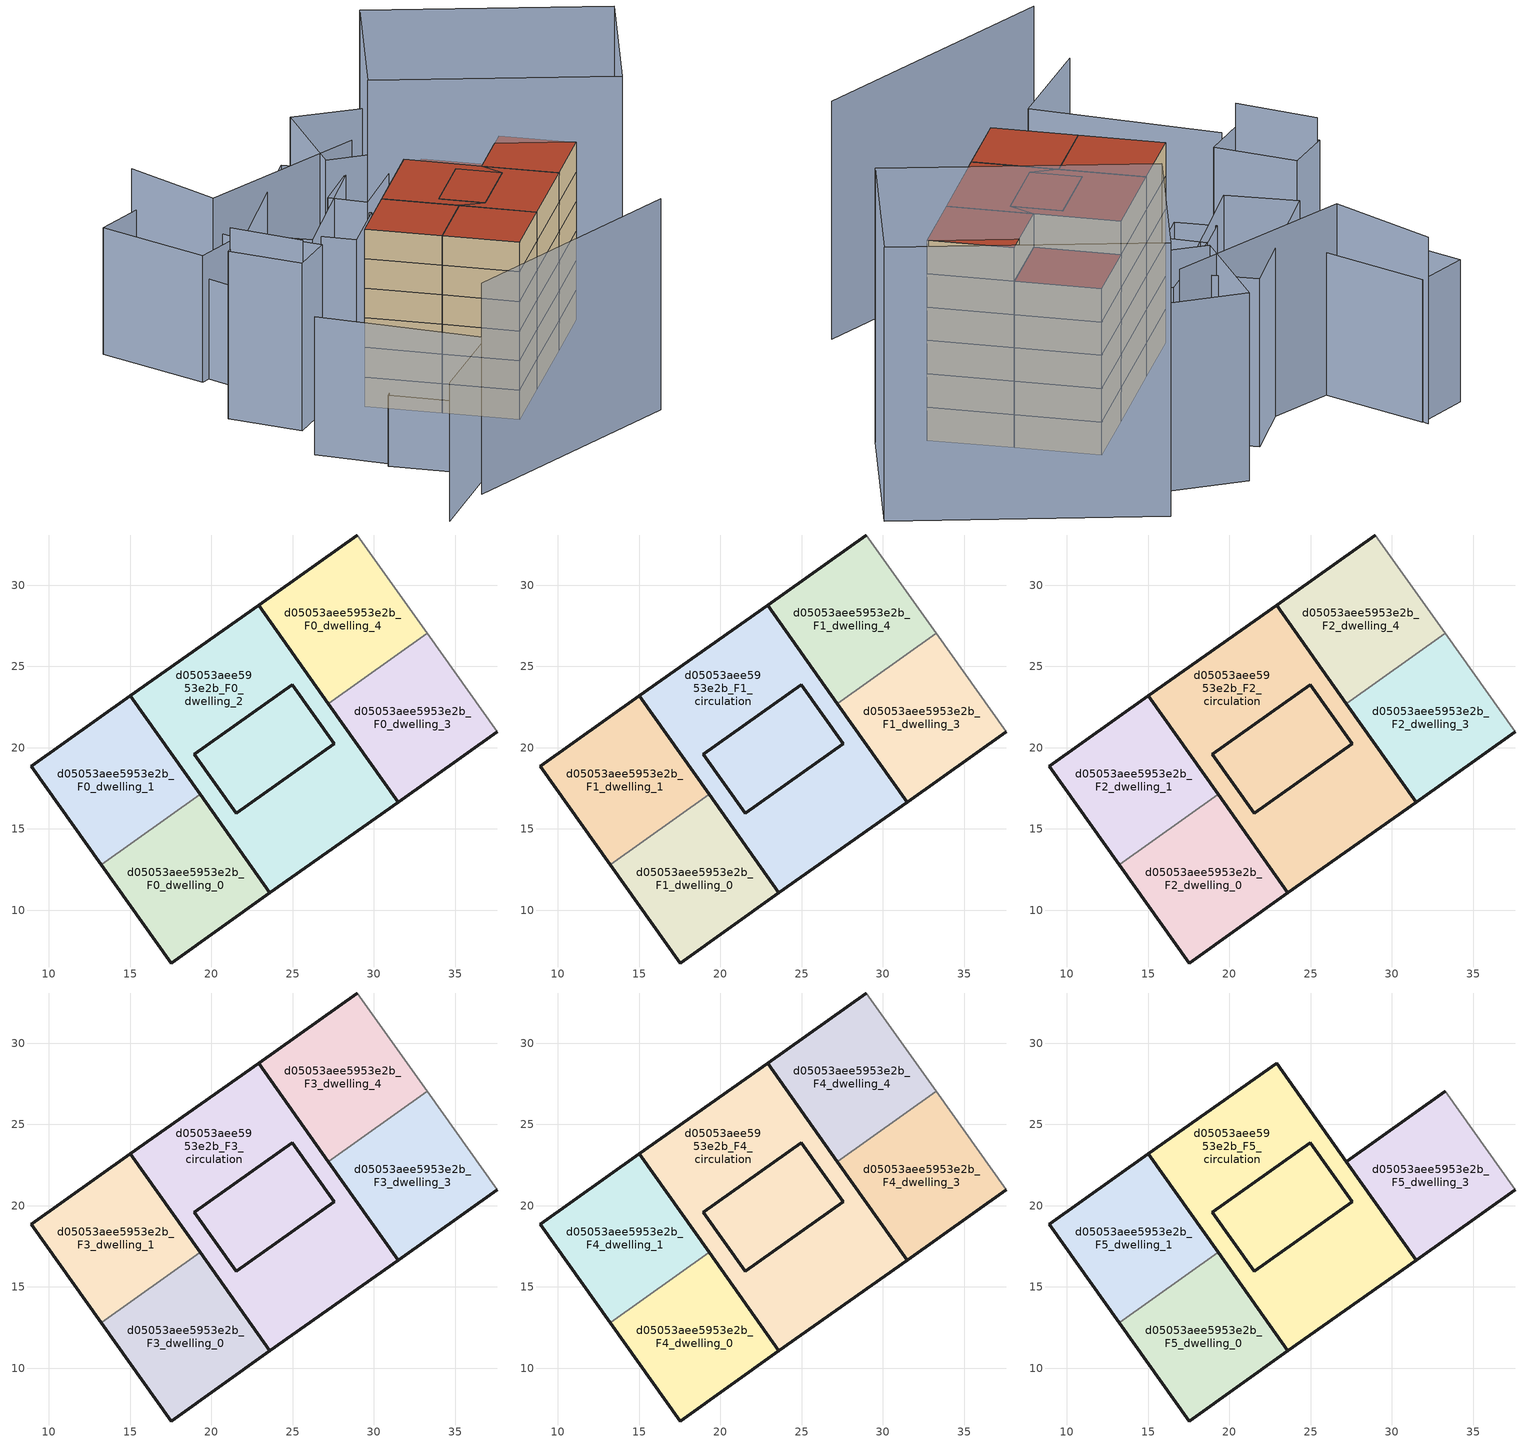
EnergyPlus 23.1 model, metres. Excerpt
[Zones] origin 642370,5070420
d05053aee5953e2b_F0_dwelling_0
 floor ground (EU_floor_Construction): 19.31,17.12 23.6,11.06 17.52,6.75 13.22,12.81 z0
 wall outside (EU_wall_Construction): 13.22,12.81 17.52,6.75 23.6,11.06 19.31,17.12 z0:3
 wall to d05053aee5953e2b_F0_dwelling_1 (EU_wall_Construction): 19.31,17.12 13.22,12.81 z0:3
d05053aee5953e2b_F0_dwelling_1
 floor ground (EU_floor_Construction): 15.01,23.19 19.31,17.12 13.22,12.81 8.93,18.87 z0
 wall outside (EU_wall_Construction): 19.31,17.12 15.01,23.19 8.93,18.87 13.22,12.81 z0:3
d05053aee5953e2b_F0_dwelling_2
 floor ground (EU_floor_Construction): 24.97,23.87 27.55,20.24 21.53,15.97 18.95,19.61 z0; 22.9,28.78 27.2,22.72 27.55,20.24 24.97,23.87 18.95,19.61 21.53,15.97 19.31,17.12 15.01,23.19 z0; 27.2,22.72 31.49,16.66 23.6,11.06 19.31,17.12 21.53,15.97 27.55,20.24 z0
 wall outside (EU_wall_Construction): 23.6,11.06 31.49,16.66 27.2,22.72 22.9,28.78 15.01,23.19 19.31,17.12 23.6,11.06 z0:3
d05053aee5953e2b_F0_dwelling_3
 floor ground (EU_floor_Construction): 33.28,27.03 37.58,20.97 31.49,16.66 27.2,22.72 z0
 wall outside (EU_wall_Construction): 27.2,22.72 31.49,16.66 37.58,20.97 z0:3
 wall adiabatic (EU_wall_Construction): 37.58,20.97 33.28,27.03 z0:3
 wall to d05053aee5953e2b_F0_dwelling_4 (EU_wall_Construction): 33.28,27.03 27.2,22.72 z0:3
d05053aee5953e2b_F0_dwelling_4
 floor ground (EU_floor_Construction): 28.98,33.09 33.28,27.03 27.2,22.72 22.9,28.78 z0
 wall outside (EU_wall_Construction): 28.98,33.09 22.9,28.78 27.2,22.72 z0:3
 wall adiabatic (EU_wall_Construction): 33.28,27.03 28.98,33.09 z0:3
d05053aee5953e2b_F0_circulation
 floor ground (EU_floor_Construction): 24.97,23.87 27.55,20.24 21.53,15.97 18.95,19.61 z0; 22.9,28.78 27.2,22.72 27.55,20.24 24.97,23.87 18.95,19.61 21.53,15.97 19.31,17.12 15.01,23.19 z0; 27.2,22.72 31.49,16.66 23.6,11.06 19.31,17.12 21.53,15.97 27.55,20.24 z0
 wall outside (EU_wall_Construction): 27.55,20.24 24.97,23.87 18.95,19.61 21.53,15.97 27.55,20.24 z0:3
d05053aee5953e2b_F1_dwelling_0
 floor to d05053aee5953e2b_F0_dwelling_0 (EU_floor_Construction): 19.31,17.12 23.6,11.06 17.52,6.75 13.22,12.81 z3
 wall outside (EU_wall_Construction): 13.22,12.81 17.52,6.75 23.6,11.06 19.31,17.12 z3:6
 wall to d05053aee5953e2b_F1_dwelling_1 (EU_wall_Construction): 19.31,17.12 13.22,12.81 z3:6
d05053aee5953e2b_F1_dwelling_1
 floor to d05053aee5953e2b_F0_dwelling_1 (EU_floor_Construction): 15.01,23.19 19.31,17.12 13.22,12.81 8.93,18.87 z3
 wall outside (EU_wall_Construction): 19.31,17.12 15.01,23.19 8.93,18.87 13.22,12.81 z3:6
d05053aee5953e2b_F1_dwelling_2
 floor outside (EU_floor_Construction): 27.2,22.72 31.49,16.66 23.6,11.06 19.31,17.12 21.53,15.97 27.55,20.24 z3; 22.9,28.78 27.2,22.72 27.55,20.24 24.97,23.87 18.95,19.61 21.53,15.97 19.31,17.12 15.01,23.19 z3; 24.97,23.87 27.55,20.24 21.53,15.97 18.95,19.61 z3
 wall outside (EU_wall_Construction): 23.6,11.06 31.49,16.66 27.2,22.72 22.9,28.78 15.01,23.19 19.31,17.12 23.6,11.06 z3:6
d05053aee5953e2b_F1_dwelling_3
 floor to d05053aee5953e2b_F0_dwelling_3 (EU_floor_Construction): 33.28,27.03 37.58,20.97 31.49,16.66 27.2,22.72 z3
 wall outside (EU_wall_Construction): 27.2,22.72 31.49,16.66 37.58,20.97 z3:6
 wall adiabatic (EU_wall_Construction): 37.58,20.97 33.28,27.03 z3:6
 wall to d05053aee5953e2b_F1_dwelling_4 (EU_wall_Construction): 33.28,27.03 27.2,22.72 z3:6
d05053aee5953e2b_F1_dwelling_4
 floor to d05053aee5953e2b_F0_dwelling_4 (EU_floor_Construction): 28.98,33.09 33.28,27.03 27.2,22.72 22.9,28.78 z3
 wall outside (EU_wall_Construction): 28.98,33.09 22.9,28.78 27.2,22.72 z3:6
 wall adiabatic (EU_wall_Construction): 33.28,27.03 28.98,33.09 z3:6
d05053aee5953e2b_F1_circulation
 floor to d05053aee5953e2b_F0_circulation (EU_floor_Construction): 24.97,23.87 27.55,20.24 21.53,15.97 18.95,19.61 z3; 22.9,28.78 27.2,22.72 27.55,20.24 24.97,23.87 18.95,19.61 21.53,15.97 19.31,17.12 15.01,23.19 z3; 27.2,22.72 31.49,16.66 23.6,11.06 19.31,17.12 21.53,15.97 27.55,20.24 z3
 wall outside (EU_wall_Construction): 27.55,20.24 24.97,23.87 18.95,19.61 21.53,15.97 27.55,20.24 z3:6
d05053aee5953e2b_F2_dwelling_0
 floor to d05053aee5953e2b_F1_dwelling_0 (EU_floor_Construction): 19.31,17.12 23.6,11.06 17.52,6.75 13.22,12.81 z6
 wall outside (EU_wall_Construction): 13.22,12.81 17.52,6.75 23.6,11.06 19.31,17.12 z6:9
 wall to d05053aee5953e2b_F2_dwelling_1 (EU_wall_Construction): 19.31,17.12 13.22,12.81 z6:9
d05053aee5953e2b_F2_dwelling_1
 floor to d05053aee5953e2b_F1_dwelling_1 (EU_floor_Construction): 15.01,23.19 19.31,17.12 13.22,12.81 8.93,18.87 z6
 wall outside (EU_wall_Construction): 19.31,17.12 15.01,23.19 8.93,18.87 13.22,12.81 z6:9
d05053aee5953e2b_F2_dwelling_2
 floor outside (EU_floor_Construction): 27.2,22.72 31.49,16.66 23.6,11.06 19.31,17.12 21.53,15.97 27.55,20.24 z6; 22.9,28.78 27.2,22.72 27.55,20.24 24.97,23.87 18.95,19.61 21.53,15.97 19.31,17.12 15.01,23.19 z6; 24.97,23.87 27.55,20.24 21.53,15.97 18.95,19.61 z6
 wall outside (EU_wall_Construction): 23.6,11.06 31.49,16.66 27.2,22.72 22.9,28.78 15.01,23.19 19.31,17.12 23.6,11.06 z6:9
d05053aee5953e2b_F2_dwelling_3
 floor to d05053aee5953e2b_F1_dwelling_3 (EU_floor_Construction): 33.28,27.03 37.58,20.97 31.49,16.66 27.2,22.72 z6
 wall outside (EU_wall_Construction): 27.2,22.72 31.49,16.66 37.58,20.97 z6:9
 wall adiabatic (EU_wall_Construction): 37.58,20.97 33.28,27.03 z6:9
 wall to d05053aee5953e2b_F2_dwelling_4 (EU_wall_Construction): 33.28,27.03 27.2,22.72 z6:9
d05053aee5953e2b_F2_dwelling_4
 floor to d05053aee5953e2b_F1_dwelling_4 (EU_floor_Construction): 28.98,33.09 33.28,27.03 27.2,22.72 22.9,28.78 z6
 wall outside (EU_wall_Construction): 28.98,33.09 22.9,28.78 27.2,22.72 z6:9
 wall adiabatic (EU_wall_Construction): 33.28,27.03 28.98,33.09 z6:9
d05053aee5953e2b_F2_circulation
 floor to d05053aee5953e2b_F1_circulation (EU_floor_Construction): 24.97,23.87 27.55,20.24 21.53,15.97 18.95,19.61 z6; 22.9,28.78 27.2,22.72 27.55,20.24 24.97,23.87 18.95,19.61 21.53,15.97 19.31,17.12 15.01,23.19 z6; 27.2,22.72 31.49,16.66 23.6,11.06 19.31,17.12 21.53,15.97 27.55,20.24 z6
 wall outside (EU_wall_Construction): 27.55,20.24 24.97,23.87 18.95,19.61 21.53,15.97 27.55,20.24 z6:9
d05053aee5953e2b_F3_dwelling_0
 floor to d05053aee5953e2b_F2_dwelling_0 (EU_floor_Construction): 19.31,17.12 23.6,11.06 17.52,6.75 13.22,12.81 z9
 wall outside (EU_wall_Construction): 13.22,12.81 17.52,6.75 23.6,11.06 19.31,17.12 z9:12
 wall to d05053aee5953e2b_F3_dwelling_1 (EU_wall_Construction): 19.31,17.12 13.22,12.81 z9:12
d05053aee5953e2b_F3_dwelling_1
 floor to d05053aee5953e2b_F2_dwelling_1 (EU_floor_Construction): 15.01,23.19 19.31,17.12 13.22,12.81 8.93,18.87 z9
 wall outside (EU_wall_Construction): 19.31,17.12 15.01,23.19 8.93,18.87 13.22,12.81 z9:12
d05053aee5953e2b_F3_dwelling_2
 floor outside (EU_floor_Construction): 27.2,22.72 31.49,16.66 23.6,11.06 19.31,17.12 21.53,15.97 27.55,20.24 z9; 22.9,28.78 27.2,22.72 27.55,20.24 24.97,23.87 18.95,19.61 21.53,15.97 19.31,17.12 15.01,23.19 z9; 24.97,23.87 27.55,20.24 21.53,15.97 18.95,19.61 z9
 wall outside (EU_wall_Construction): 23.6,11.06 31.49,16.66 27.2,22.72 22.9,28.78 15.01,23.19 19.31,17.12 23.6,11.06 z9:12
d05053aee5953e2b_F3_dwelling_3
 floor to d05053aee5953e2b_F2_dwelling_3 (EU_floor_Construction): 33.28,27.03 37.58,20.97 31.49,16.66 27.2,22.72 z9
 wall outside (EU_wall_Construction): 27.2,22.72 31.49,16.66 37.58,20.97 z9:12
 wall adiabatic (EU_wall_Construction): 37.58,20.97 33.28,27.03 z9:12
 wall to d05053aee5953e2b_F3_dwelling_4 (EU_wall_Construction): 33.28,27.03 27.2,22.72 z9:12
d05053aee5953e2b_F3_dwelling_4
 floor to d05053aee5953e2b_F2_dwelling_4 (EU_floor_Construction): 28.98,33.09 33.28,27.03 27.2,22.72 22.9,28.78 z9
 wall outside (EU_wall_Construction): 28.98,33.09 22.9,28.78 27.2,22.72 z9:12
 wall adiabatic (EU_wall_Construction): 33.28,27.03 28.98,33.09 z9:12
d05053aee5953e2b_F3_circulation
 floor to d05053aee5953e2b_F2_circulation (EU_floor_Construction): 24.97,23.87 27.55,20.24 21.53,15.97 18.95,19.61 z9; 22.9,28.78 27.2,22.72 27.55,20.24 24.97,23.87 18.95,19.61 21.53,15.97 19.31,17.12 15.01,23.19 z9; 27.2,22.72 31.49,16.66 23.6,11.06 19.31,17.12 21.53,15.97 27.55,20.24 z9
 wall outside (EU_wall_Construction): 27.55,20.24 24.97,23.87 18.95,19.61 21.53,15.97 27.55,20.24 z9:12
d05053aee5953e2b_F4_dwelling_0
 floor to d05053aee5953e2b_F3_dwelling_0 (EU_floor_Construction): 19.31,17.12 23.6,11.06 17.52,6.75 13.22,12.81 z12
 wall outside (EU_wall_Construction): 13.22,12.81 17.52,6.75 23.6,11.06 19.31,17.12 z12:15
 wall to d05053aee5953e2b_F4_dwelling_1 (EU_wall_Construction): 19.31,17.12 13.22,12.81 z12:15
d05053aee5953e2b_F4_dwelling_1
 floor to d05053aee5953e2b_F3_dwelling_1 (EU_floor_Construction): 15.01,23.19 19.31,17.12 13.22,12.81 8.93,18.87 z12
 wall outside (EU_wall_Construction): 19.31,17.12 15.01,23.19 8.93,18.87 13.22,12.81 z12:15
d05053aee5953e2b_F4_dwelling_2
 floor outside (EU_floor_Construction): 27.2,22.72 31.49,16.66 23.6,11.06 19.31,17.12 21.53,15.97 27.55,20.24 z12; 22.9,28.78 27.2,22.72 27.55,20.24 24.97,23.87 18.95,19.61 21.53,15.97 19.31,17.12 15.01,23.19 z12; 24.97,23.87 27.55,20.24 21.53,15.97 18.95,19.61 z12
 wall outside (EU_wall_Construction): 23.6,11.06 31.49,16.66 27.2,22.72 22.9,28.78 15.01,23.19 19.31,17.12 23.6,11.06 z12:15
d05053aee5953e2b_F4_dwelling_3
 floor to d05053aee5953e2b_F3_dwelling_3 (EU_floor_Construction): 33.28,27.03 37.58,20.97 31.49,16.66 27.2,22.72 z12
 wall outside (EU_wall_Construction): 27.2,22.72 31.49,16.66 37.58,20.97 z12:15
 wall adiabatic (EU_wall_Construction): 37.58,20.97 33.28,27.03 z12:15
 wall to d05053aee5953e2b_F4_dwelling_4 (EU_wall_Construction): 33.28,27.03 27.2,22.72 z12:15
d05053aee5953e2b_F4_dwelling_4
 floor to d05053aee5953e2b_F3_dwelling_4 (EU_floor_Construction): 28.98,33.09 33.28,27.03 27.2,22.72 22.9,28.78 z12
 wall outside (EU_wall_Construction): 28.98,33.09 22.9,28.78 27.2,22.72 z12:15
 wall adiabatic (EU_wall_Construction): 33.28,27.03 28.98,33.09 z12:15
 roof outside (EU_roof_Construction): 33.28,27.03 28.98,33.09 22.9,28.78 27.2,22.72 z15
d05053aee5953e2b_F4_circulation
 floor to d05053aee5953e2b_F3_circulation (EU_floor_Construction): 24.97,23.87 27.55,20.24 21.53,15.97 18.95,19.61 z12; 22.9,28.78 27.2,22.72 27.55,20.24 24.97,23.87 18.95,19.61 21.53,15.97 19.31,17.12 15.01,23.19 z12; 27.2,22.72 31.49,16.66 23.6,11.06 19.31,17.12 21.53,15.97 27.55,20.24 z12
 wall outside (EU_wall_Construction): 27.55,20.24 24.97,23.87 18.95,19.61 21.53,15.97 27.55,20.24 z12:15
d05053aee5953e2b_F5_dwelling_0
 floor to d05053aee5953e2b_F4_dwelling_0 (EU_floor_Construction): 19.31,17.12 23.6,11.06 17.52,6.75 13.22,12.81 z15
 wall outside (EU_wall_Construction): 13.22,12.81 17.52,6.75 23.6,11.06 19.31,17.12 z15:18
 wall to d05053aee5953e2b_F5_dwelling_1 (EU_wall_Construction): 19.31,17.12 13.22,12.81 z15:18
 roof outside (EU_roof_Construction): 23.6,11.06 19.31,17.12 13.22,12.81 17.52,6.75 z18
d05053aee5953e2b_F5_dwelling_1
 floor to d05053aee5953e2b_F4_dwelling_1 (EU_floor_Construction): 15.01,23.19 19.31,17.12 13.22,12.81 8.93,18.87 z15
 wall outside (EU_wall_Construction): 19.31,17.12 15.01,23.19 8.93,18.87 13.22,12.81 z15:18
 roof outside (EU_roof_Construction): 19.31,17.12 15.01,23.19 8.93,18.87 13.22,12.81 z18
d05053aee5953e2b_F5_dwelling_2
 floor outside (EU_floor_Construction): 27.2,22.72 31.49,16.66 23.6,11.06 19.31,17.12 21.53,15.97 27.55,20.24 z15; 22.9,28.78 27.2,22.72 27.55,20.24 24.97,23.87 18.95,19.61 21.53,15.97 19.31,17.12 15.01,23.19 z15; 24.97,23.87 27.55,20.24 21.53,15.97 18.95,19.61 z15
 wall outside (EU_wall_Construction): 23.6,11.06 31.49,16.66 27.2,22.72 22.9,28.78 15.01,23.19 19.31,17.12 23.6,11.06 z15:18
 roof outside (EU_roof_Construction): 27.55,20.24 27.2,22.72 22.9,28.78 15.01,23.19 19.31,17.12 21.53,15.97 18.95,19.61 24.97,23.87 z18; 27.55,20.24 24.97,23.87 18.95,19.61 21.53,15.97 z18; 31.49,16.66 27.2,22.72 27.55,20.24 21.53,15.97 19.31,17.12 23.6,11.06 z18
d05053aee5953e2b_F5_dwelling_3
 floor to d05053aee5953e2b_F4_dwelling_3 (EU_floor_Construction): 33.28,27.03 37.58,20.97 31.49,16.66 27.2,22.72 z15
 wall outside (EU_wall_Construction): 33.28,27.03 27.2,22.72 31.49,16.66 37.58,20.97 z15:18
 wall adiabatic (EU_wall_Construction): 37.58,20.97 33.28,27.03 z15:18
 roof outside (EU_roof_Construction): 37.58,20.97 33.28,27.03 27.2,22.72 31.49,16.66 z18
d05053aee5953e2b_F5_circulation
 floor to d05053aee5953e2b_F4_circulation (EU_floor_Construction): 24.97,23.87 27.55,20.24 21.53,15.97 18.95,19.61 z15; 22.9,28.78 27.2,22.72 27.55,20.24 24.97,23.87 18.95,19.61 21.53,15.97 19.31,17.12 15.01,23.19 z15; 27.2,22.72 31.49,16.66 23.6,11.06 19.31,17.12 21.53,15.97 27.55,20.24 z15
 wall outside (EU_wall_Construction): 27.55,20.24 24.97,23.87 18.95,19.61 21.53,15.97 27.55,20.24 z15:18
 roof outside (EU_roof_Construction): 27.55,20.24 27.2,22.72 22.9,28.78 15.01,23.19 19.31,17.12 21.53,15.97 18.95,19.61 24.97,23.87 z18; 27.55,20.24 24.97,23.87 18.95,19.61 21.53,15.97 z18; 31.49,16.66 27.2,22.72 27.55,20.24 21.53,15.97 19.31,17.12 23.6,11.06 z18
shading: 2.86,-4.08 28.9,-0.29 z0:21.4; -2.32,13.43 6.14,-1.12 / 6.14,-1.12 -3.67,-6.83 z0:14; 10.09,13.2 15.67,5.24 / 15.67,5.24 6.51,-1.18 / 6.51,-1.18 0.93,6.78 / 0.93,6.78 10.09,13.2 z0:7.2; -2.04,25.48 0.93,18.68 z0:19.2; 1.89,27.31 5.04,20.49 / 5.04,20.49 0.69,18.48 / 0.69,18.48 -2.46,25.3 / -2.46,25.3 1.89,27.31 z0:17; 18.55,28.49 13.25,24.69 / 13.25,24.69 11.13,27.65 / 11.13,27.65 16.43,31.45 / 16.43,31.45 18.55,28.49 z0:13.9; 21.87,35.37 8.24,25.29 / 8.24,25.29 4.44,30.44 / 4.44,30.44 18.06,40.52 / 18.06,40.52 21.87,35.37 / 26.65,33.82 18.11,28.55 / 18.11,28.55 16.08,31.84 / 16.08,31.84 24.62,37.11 / 24.62,37.11 26.65,33.82 z0:15.1; 40.96,18.33 22.67,33.52 / 22.67,33.52 33.44,46.48 / 33.44,46.48 51.73,31.29 / 51.73,31.29 40.96,18.33 z0:24.6; 6.55,34.8 7.65,28.7 / 7.65,28.7 3.66,27.98 / 3.66,27.98 2.56,34.08 / 2.56,34.08 6.55,34.8 z0:10.1; -0.66,44.61 4.55,45.71 / 4.55,45.71 6.92,34.5 / 6.92,34.5 1.71,33.4 / 1.71,33.4 -0.66,44.61 z0:12.8; 30.67,42.1 26.23,32.32 / 26.23,32.32 19.15,35.53 / 19.15,35.53 23.58,45.31 / 23.58,45.31 30.67,42.1 z0:16.9; 24.31,37.55 5.32,35.95 / 5.32,35.95 4.45,46.31 z0:16.8
[Building]
EU S2 Campaign: North Axis=0; Terrain=City; Solar Distribution=FullExterior
[Site:Location]
Lyon-Bron: Latitude=45.75; Longitude=5; Time Zone=1; Elevation=198
[SizingPeriod:WeatherFileDays]
AnnualSizingPeriod: Begin Month=1; Begin Day of Month=1; End Month=12; End Day of Month=31; Day of Week for Start Day=Monday; Use Weather File Daylight Saving Period=No; Use Weather File Rain and Snow Indicators=No
[MATERIAL]
EU_InternalMass_Material: Roughness=MediumRough; Thickness=0.1; Conductivity=1; Density=1800; Specific Heat=900; Thermal Absorptance=0.9; Solar Absorptance=0.7; Visible Absorptance=0.7
[MATERIAL:NOMASS] Roughness=MediumRough; Thermal Absorptance=0.9; Solar Absorptance=0.7; Visible Absorptance=0.7
Name | Thermal Resistance
EU_wall_NoMass | 0.776494
EU_roof_NoMass | 0.486893
EU_floor_NoMass | 0.421597
[CONSTRUCTION]
EU_wall_Construction: EU_wall_NoMass
EU_roof_Construction: EU_roof_NoMass
EU_floor_Construction: EU_floor_NoMass
EU_InternalMass_Construction: EU_InternalMass_Material
[ZONE] Type=1; Multiplier=1; Ceiling Height=autocalculate; Floor Area=autocalculate; Part of Total Floor Area=Yes
Name | Volume
d05053aee5953e2b_F0_dwelling_0; d05053aee5953e2b_F1_dwelling_0; d05053aee5953e2b_F2_dwelling_0; d05053aee5953e2b_F3_dwelling_0; d05053aee5953e2b_F4_dwelling_0; d05053aee5953e2b_F5_dwelling_0; d05053aee5953e2b_F0_dwelling_1; d05053aee5953e2b_F1_dwelling_1; d05053aee5953e2b_F2_dwelling_1; d05053aee5953e2b_F3_dwelling_1; d05053aee5953e2b_F4_dwelling_1; d05053aee5953e2b_F5_dwelling_1; d05053aee5953e2b_F0_dwelling_3; d05053aee5953e2b_F1_dwelling_3; d05053aee5953e2b_F2_dwelling_3; d05053aee5953e2b_F3_dwelling_3; d05053aee5953e2b_F4_dwelling_3; d05053aee5953e2b_F5_dwelling_3; d05053aee5953e2b_F0_dwelling_4; d05053aee5953e2b_F1_dwelling_4; d05053aee5953e2b_F2_dwelling_4; d05053aee5953e2b_F3_dwelling_4; d05053aee5953e2b_F4_dwelling_4 | 166.241
d05053aee5953e2b_F0_dwelling_2; d05053aee5953e2b_F1_dwelling_2; d05053aee5953e2b_F2_dwelling_2; d05053aee5953e2b_F3_dwelling_2; d05053aee5953e2b_F4_dwelling_2; d05053aee5953e2b_F5_dwelling_2; d05053aee5953e2b_F0_circulation; d05053aee5953e2b_F1_circulation; d05053aee5953e2b_F2_circulation; d05053aee5953e2b_F3_circulation; d05053aee5953e2b_F4_circulation; d05053aee5953e2b_F5_circulation | 431.13
[INTERNALMASS] Construction=EU_InternalMass_Construction
Name | Zone or ZoneList | Surface Area
d05053aee5953e2b_F0_dwelling_0_EU_InternalMass | d05053aee5953e2b_F0_dwelling_0 | 55.4137
d05053aee5953e2b_F0_dwelling_1_EU_InternalMass | d05053aee5953e2b_F0_dwelling_1 | 55.4137
d05053aee5953e2b_F0_dwelling_2_EU_InternalMass | d05053aee5953e2b_F0_dwelling_2 | 110.827
d05053aee5953e2b_F0_dwelling_3_EU_InternalMass | d05053aee5953e2b_F0_dwelling_3 | 55.4137
d05053aee5953e2b_F0_dwelling_4_EU_InternalMass | d05053aee5953e2b_F0_dwelling_4 | 55.4137
d05053aee5953e2b_F1_dwelling_0_EU_InternalMass | d05053aee5953e2b_F1_dwelling_0 | 55.4137
d05053aee5953e2b_F1_dwelling_1_EU_InternalMass | d05053aee5953e2b_F1_dwelling_1 | 55.4137
d05053aee5953e2b_F1_dwelling_2_EU_InternalMass | d05053aee5953e2b_F1_dwelling_2 | 110.827
d05053aee5953e2b_F1_dwelling_3_EU_InternalMass | d05053aee5953e2b_F1_dwelling_3 | 55.4137
d05053aee5953e2b_F1_dwelling_4_EU_InternalMass | d05053aee5953e2b_F1_dwelling_4 | 55.4137
d05053aee5953e2b_F2_dwelling_0_EU_InternalMass | d05053aee5953e2b_F2_dwelling_0 | 55.4137
d05053aee5953e2b_F2_dwelling_1_EU_InternalMass | d05053aee5953e2b_F2_dwelling_1 | 55.4137
d05053aee5953e2b_F2_dwelling_2_EU_InternalMass | d05053aee5953e2b_F2_dwelling_2 | 110.827
d05053aee5953e2b_F2_dwelling_3_EU_InternalMass | d05053aee5953e2b_F2_dwelling_3 | 55.4137
d05053aee5953e2b_F2_dwelling_4_EU_InternalMass | d05053aee5953e2b_F2_dwelling_4 | 55.4137
d05053aee5953e2b_F3_dwelling_0_EU_InternalMass | d05053aee5953e2b_F3_dwelling_0 | 55.4137
d05053aee5953e2b_F3_dwelling_1_EU_InternalMass | d05053aee5953e2b_F3_dwelling_1 | 55.4137
d05053aee5953e2b_F3_dwelling_2_EU_InternalMass | d05053aee5953e2b_F3_dwelling_2 | 110.827
d05053aee5953e2b_F3_dwelling_3_EU_InternalMass | d05053aee5953e2b_F3_dwelling_3 | 55.4137
d05053aee5953e2b_F3_dwelling_4_EU_InternalMass | d05053aee5953e2b_F3_dwelling_4 | 55.4137
d05053aee5953e2b_F4_dwelling_0_EU_InternalMass | d05053aee5953e2b_F4_dwelling_0 | 55.4137
d05053aee5953e2b_F4_dwelling_1_EU_InternalMass | d05053aee5953e2b_F4_dwelling_1 | 55.4137
d05053aee5953e2b_F4_dwelling_2_EU_InternalMass | d05053aee5953e2b_F4_dwelling_2 | 110.827
d05053aee5953e2b_F4_dwelling_3_EU_InternalMass | d05053aee5953e2b_F4_dwelling_3 | 55.4137
d05053aee5953e2b_F4_dwelling_4_EU_InternalMass | d05053aee5953e2b_F4_dwelling_4 | 55.4137
d05053aee5953e2b_F5_dwelling_0_EU_InternalMass | d05053aee5953e2b_F5_dwelling_0 | 83.1206
d05053aee5953e2b_F5_dwelling_1_EU_InternalMass | d05053aee5953e2b_F5_dwelling_1 | 83.1206
d05053aee5953e2b_F5_dwelling_2_EU_InternalMass | d05053aee5953e2b_F5_dwelling_2 | 83.1206
d05053aee5953e2b_F5_dwelling_3_EU_InternalMass | d05053aee5953e2b_F5_dwelling_3 | 83.1206
[OTHEREQUIPMENT] Fuel Type=Electricity; Design Level Calculation Method=Watts/Area; Power per Zone Floor Area=1; Fraction Latent=0; Fraction Radiant=0; Fraction Lost=0; Carbon Dioxide Generation Rate=0; EndUse Subcategory=EU_Step8_InternalGains
Name | Zone or ZoneList or Space or SpaceList | Schedule
EU_Step8_InternalGain_d05053aee5953e2b_F0_dwelling_0_f000 | d05053aee5953e2b_F0_dwelling_0 | EU_Step8_GainSchedule_d05053aee5953e2b_F0_dwelling_0_f000
EU_Step8_InternalGain_d05053aee5953e2b_F0_dwelling_1_f000 | d05053aee5953e2b_F0_dwelling_1 | EU_Step8_GainSchedule_d05053aee5953e2b_F0_dwelling_1_f000
EU_Step8_InternalGain_d05053aee5953e2b_F0_dwelling_2_f000 | d05053aee5953e2b_F0_dwelling_2 | EU_Step8_GainSchedule_d05053aee5953e2b_F0_dwelling_2_f000
EU_Step8_InternalGain_d05053aee5953e2b_F0_dwelling_3_f000 | d05053aee5953e2b_F0_dwelling_3 | EU_Step8_GainSchedule_d05053aee5953e2b_F0_dwelling_3_f000
EU_Step8_InternalGain_d05053aee5953e2b_F0_dwelling_4_f000 | d05053aee5953e2b_F0_dwelling_4 | EU_Step8_GainSchedule_d05053aee5953e2b_F0_dwelling_4_f000
EU_Step8_InternalGain_d05053aee5953e2b_F1_dwelling_0_f000 | d05053aee5953e2b_F1_dwelling_0 | EU_Step8_GainSchedule_d05053aee5953e2b_F1_dwelling_0_f000
EU_Step8_InternalGain_d05053aee5953e2b_F1_dwelling_1_f000 | d05053aee5953e2b_F1_dwelling_1 | EU_Step8_GainSchedule_d05053aee5953e2b_F1_dwelling_1_f000
EU_Step8_InternalGain_d05053aee5953e2b_F1_dwelling_2_f000 | d05053aee5953e2b_F1_dwelling_2 | EU_Step8_GainSchedule_d05053aee5953e2b_F1_dwelling_2_f000
EU_Step8_InternalGain_d05053aee5953e2b_F1_dwelling_3_f000 | d05053aee5953e2b_F1_dwelling_3 | EU_Step8_GainSchedule_d05053aee5953e2b_F1_dwelling_3_f000
EU_Step8_InternalGain_d05053aee5953e2b_F1_dwelling_4_f000 | d05053aee5953e2b_F1_dwelling_4 | EU_Step8_GainSchedule_d05053aee5953e2b_F1_dwelling_4_f000
EU_Step8_InternalGain_d05053aee5953e2b_F2_dwelling_0_f000 | d05053aee5953e2b_F2_dwelling_0 | EU_Step8_GainSchedule_d05053aee5953e2b_F2_dwelling_0_f000
EU_Step8_InternalGain_d05053aee5953e2b_F2_dwelling_1_f000 | d05053aee5953e2b_F2_dwelling_1 | EU_Step8_GainSchedule_d05053aee5953e2b_F2_dwelling_1_f000
EU_Step8_InternalGain_d05053aee5953e2b_F2_dwelling_2_f000 | d05053aee5953e2b_F2_dwelling_2 | EU_Step8_GainSchedule_d05053aee5953e2b_F2_dwelling_2_f000
EU_Step8_InternalGain_d05053aee5953e2b_F2_dwelling_3_f000 | d05053aee5953e2b_F2_dwelling_3 | EU_Step8_GainSchedule_d05053aee5953e2b_F2_dwelling_3_f000
EU_Step8_InternalGain_d05053aee5953e2b_F2_dwelling_4_f000 | d05053aee5953e2b_F2_dwelling_4 | EU_Step8_GainSchedule_d05053aee5953e2b_F2_dwelling_4_f000
EU_Step8_InternalGain_d05053aee5953e2b_F3_dwelling_0_f000 | d05053aee5953e2b_F3_dwelling_0 | EU_Step8_GainSchedule_d05053aee5953e2b_F3_dwelling_0_f000
EU_Step8_InternalGain_d05053aee5953e2b_F3_dwelling_1_f000 | d05053aee5953e2b_F3_dwelling_1 | EU_Step8_GainSchedule_d05053aee5953e2b_F3_dwelling_1_f000
EU_Step8_InternalGain_d05053aee5953e2b_F3_dwelling_2_f000 | d05053aee5953e2b_F3_dwelling_2 | EU_Step8_GainSchedule_d05053aee5953e2b_F3_dwelling_2_f000
EU_Step8_InternalGain_d05053aee5953e2b_F3_dwelling_3_f000 | d05053aee5953e2b_F3_dwelling_3 | EU_Step8_GainSchedule_d05053aee5953e2b_F3_dwelling_3_f000
EU_Step8_InternalGain_d05053aee5953e2b_F3_dwelling_4_f000 | d05053aee5953e2b_F3_dwelling_4 | EU_Step8_GainSchedule_d05053aee5953e2b_F3_dwelling_4_f000
EU_Step8_InternalGain_d05053aee5953e2b_F4_dwelling_0_f000 | d05053aee5953e2b_F4_dwelling_0 | EU_Step8_GainSchedule_d05053aee5953e2b_F4_dwelling_0_f000
EU_Step8_InternalGain_d05053aee5953e2b_F4_dwelling_1_f000 | d05053aee5953e2b_F4_dwelling_1 | EU_Step8_GainSchedule_d05053aee5953e2b_F4_dwelling_1_f000
EU_Step8_InternalGain_d05053aee5953e2b_F4_dwelling_2_f000 | d05053aee5953e2b_F4_dwelling_2 | EU_Step8_GainSchedule_d05053aee5953e2b_F4_dwelling_2_f000
EU_Step8_InternalGain_d05053aee5953e2b_F4_dwelling_3_f000 | d05053aee5953e2b_F4_dwelling_3 | EU_Step8_GainSchedule_d05053aee5953e2b_F4_dwelling_3_f000
EU_Step8_InternalGain_d05053aee5953e2b_F4_dwelling_4_f000 | d05053aee5953e2b_F4_dwelling_4 | EU_Step8_GainSchedule_d05053aee5953e2b_F4_dwelling_4_f000
EU_Step8_InternalGain_d05053aee5953e2b_F5_dwelling_0_f000 | d05053aee5953e2b_F5_dwelling_0 | EU_Step8_GainSchedule_d05053aee5953e2b_F5_dwelling_0_f000
EU_Step8_InternalGain_d05053aee5953e2b_F5_dwelling_1_f000 | d05053aee5953e2b_F5_dwelling_1 | EU_Step8_GainSchedule_d05053aee5953e2b_F5_dwelling_1_f000
EU_Step8_InternalGain_d05053aee5953e2b_F5_dwelling_2_f000 | d05053aee5953e2b_F5_dwelling_2 | EU_Step8_GainSchedule_d05053aee5953e2b_F5_dwelling_2_f000
EU_Step8_InternalGain_d05053aee5953e2b_F5_dwelling_3_f000 | d05053aee5953e2b_F5_dwelling_3 | EU_Step8_GainSchedule_d05053aee5953e2b_F5_dwelling_3_f000
[ZONEINFILTRATION:DESIGNFLOWRATE] Schedule=EU_AlwaysOn; Design Flow Rate Calculation Method=Flow/Area; Flow Rate per Floor Area=0.0005; Constant Term Coefficient=1; Temperature Term Coefficient=0; Velocity Term Coefficient=0; Velocity Squared Term Coefficient=0
Name | Zone or ZoneList or Space or SpaceList
EU_Circulation_Infiltration_d05053aee5953e2b_F0_circulation | d05053aee5953e2b_F0_circulation
EU_Circulation_Infiltration_d05053aee5953e2b_F1_circulation | d05053aee5953e2b_F1_circulation
EU_Circulation_Infiltration_d05053aee5953e2b_F2_circulation | d05053aee5953e2b_F2_circulation
EU_Circulation_Infiltration_d05053aee5953e2b_F3_circulation | d05053aee5953e2b_F3_circulation
EU_Circulation_Infiltration_d05053aee5953e2b_F4_circulation | d05053aee5953e2b_F4_circulation
EU_Circulation_Infiltration_d05053aee5953e2b_F5_circulation | d05053aee5953e2b_F5_circulation
[ZONEVENTILATION:DESIGNFLOWRATE] Schedule=EU_AlwaysOn; Design Flow Rate Calculation Method=AirChanges/Hour; Air Changes per Hour=0.693814; Ventilation Type=Natural; Fan Pressure Rise=0; Fan Total Efficiency=1; Constant Term Coefficient=1; Temperature Term Coefficient=0; Velocity Term Coefficient=0; Velocity Squared Term Coefficient=0; Minimum Indoor Temperature=-100; Maximum Indoor Temperature=100; Delta Temperature=-100; Minimum Outdoor Temperature=-100; Maximum Outdoor Temperature=100; Maximum Wind Speed=40
Name | Zone or ZoneList or Space or SpaceList
EU_ConstantAir_d05053aee5953e2b_F0_dwelling_0 | d05053aee5953e2b_F0_dwelling_0
EU_ConstantAir_d05053aee5953e2b_F0_dwelling_1 | d05053aee5953e2b_F0_dwelling_1
EU_ConstantAir_d05053aee5953e2b_F0_dwelling_2 | d05053aee5953e2b_F0_dwelling_2
EU_ConstantAir_d05053aee5953e2b_F0_dwelling_3 | d05053aee5953e2b_F0_dwelling_3
EU_ConstantAir_d05053aee5953e2b_F0_dwelling_4 | d05053aee5953e2b_F0_dwelling_4
EU_ConstantAir_d05053aee5953e2b_F1_dwelling_0 | d05053aee5953e2b_F1_dwelling_0
EU_ConstantAir_d05053aee5953e2b_F1_dwelling_1 | d05053aee5953e2b_F1_dwelling_1
EU_ConstantAir_d05053aee5953e2b_F1_dwelling_2 | d05053aee5953e2b_F1_dwelling_2
EU_ConstantAir_d05053aee5953e2b_F1_dwelling_3 | d05053aee5953e2b_F1_dwelling_3
EU_ConstantAir_d05053aee5953e2b_F1_dwelling_4 | d05053aee5953e2b_F1_dwelling_4
EU_ConstantAir_d05053aee5953e2b_F2_dwelling_0 | d05053aee5953e2b_F2_dwelling_0
EU_ConstantAir_d05053aee5953e2b_F2_dwelling_1 | d05053aee5953e2b_F2_dwelling_1
EU_ConstantAir_d05053aee5953e2b_F2_dwelling_2 | d05053aee5953e2b_F2_dwelling_2
EU_ConstantAir_d05053aee5953e2b_F2_dwelling_3 | d05053aee5953e2b_F2_dwelling_3
EU_ConstantAir_d05053aee5953e2b_F2_dwelling_4 | d05053aee5953e2b_F2_dwelling_4
EU_ConstantAir_d05053aee5953e2b_F3_dwelling_0 | d05053aee5953e2b_F3_dwelling_0
EU_ConstantAir_d05053aee5953e2b_F3_dwelling_1 | d05053aee5953e2b_F3_dwelling_1
EU_ConstantAir_d05053aee5953e2b_F3_dwelling_2 | d05053aee5953e2b_F3_dwelling_2
EU_ConstantAir_d05053aee5953e2b_F3_dwelling_3 | d05053aee5953e2b_F3_dwelling_3
EU_ConstantAir_d05053aee5953e2b_F3_dwelling_4 | d05053aee5953e2b_F3_dwelling_4
EU_ConstantAir_d05053aee5953e2b_F4_dwelling_0 | d05053aee5953e2b_F4_dwelling_0
EU_ConstantAir_d05053aee5953e2b_F4_dwelling_1 | d05053aee5953e2b_F4_dwelling_1
EU_ConstantAir_d05053aee5953e2b_F4_dwelling_2 | d05053aee5953e2b_F4_dwelling_2
EU_ConstantAir_d05053aee5953e2b_F4_dwelling_3 | d05053aee5953e2b_F4_dwelling_3
EU_ConstantAir_d05053aee5953e2b_F4_dwelling_4 | d05053aee5953e2b_F4_dwelling_4
EU_ConstantAir_d05053aee5953e2b_F5_dwelling_0 | d05053aee5953e2b_F5_dwelling_0
EU_ConstantAir_d05053aee5953e2b_F5_dwelling_1 | d05053aee5953e2b_F5_dwelling_1
EU_ConstantAir_d05053aee5953e2b_F5_dwelling_2 | d05053aee5953e2b_F5_dwelling_2
EU_ConstantAir_d05053aee5953e2b_F5_dwelling_3 | d05053aee5953e2b_F5_dwelling_3
[HVACTEMPLATE:THERMOSTAT] Constant Heating Setpoint=20; Constant Cooling Setpoint=50
EU_HeatOnly_d05053aee5953e2b_F0_dwelling_0; EU_HeatOnly_d05053aee5953e2b_F0_dwelling_1; EU_HeatOnly_d05053aee5953e2b_F0_dwelling_2; EU_HeatOnly_d05053aee5953e2b_F0_dwelling_3; EU_HeatOnly_d05053aee5953e2b_F0_dwelling_4; EU_HeatOnly_d05053aee5953e2b_F1_dwelling_0; EU_HeatOnly_d05053aee5953e2b_F1_dwelling_1; EU_HeatOnly_d05053aee5953e2b_F1_dwelling_2; EU_HeatOnly_d05053aee5953e2b_F1_dwelling_3; EU_HeatOnly_d05053aee5953e2b_F1_dwelling_4; EU_HeatOnly_d05053aee5953e2b_F2_dwelling_0; EU_HeatOnly_d05053aee5953e2b_F2_dwelling_1; EU_HeatOnly_d05053aee5953e2b_F2_dwelling_2; EU_HeatOnly_d05053aee5953e2b_F2_dwelling_3; EU_HeatOnly_d05053aee5953e2b_F2_dwelling_4; EU_HeatOnly_d05053aee5953e2b_F3_dwelling_0; EU_HeatOnly_d05053aee5953e2b_F3_dwelling_1; EU_HeatOnly_d05053aee5953e2b_F3_dwelling_2; EU_HeatOnly_d05053aee5953e2b_F3_dwelling_3; EU_HeatOnly_d05053aee5953e2b_F3_dwelling_4; EU_HeatOnly_d05053aee5953e2b_F4_dwelling_0; EU_HeatOnly_d05053aee5953e2b_F4_dwelling_1; EU_HeatOnly_d05053aee5953e2b_F4_dwelling_2; EU_HeatOnly_d05053aee5953e2b_F4_dwelling_3; EU_HeatOnly_d05053aee5953e2b_F4_dwelling_4; EU_HeatOnly_d05053aee5953e2b_F5_dwelling_0; EU_HeatOnly_d05053aee5953e2b_F5_dwelling_1; EU_HeatOnly_d05053aee5953e2b_F5_dwelling_2; EU_HeatOnly_d05053aee5953e2b_F5_dwelling_3
[HVACTEMPLATE:ZONE:IDEALLOADSAIRSYSTEM] System Availability Schedule=EU_AlwaysOn; Maximum Heating Supply Air Temperature=50; Minimum Cooling Supply Air Temperature=13; Maximum Heating Supply Air Humidity Ratio=0.0156; Minimum Cooling Supply Air Humidity Ratio=0.0077; Heating Limit=NoLimit; Cooling Limit=NoLimit; Heating Availability Schedule=EU_AlwaysOn; Cooling Availability Schedule=EU_CoolingOff; Dehumidification Control Type=ConstantSensibleHeatRatio; Cooling Sensible Heat Ratio=0.7; Dehumidification Setpoint=60; Humidification Control Type=None; Humidification Setpoint=30; Outdoor Air Method=None; Outdoor Air Flow Rate per Person=0.00944; Outdoor Air Flow Rate per Zone Floor Area=0; Outdoor Air Flow Rate per Zone=0; Demand Controlled Ventilation Type=None; Outdoor Air Economizer Type=NoEconomizer; Heat Recovery Type=None; Sensible Heat Recovery Effectiveness=0.7; Latent Heat Recovery Effectiveness=0.65
Name | Template Thermostat
d05053aee5953e2b_F0_dwelling_0 | EU_HeatOnly_d05053aee5953e2b_F0_dwelling_0
d05053aee5953e2b_F0_dwelling_1 | EU_HeatOnly_d05053aee5953e2b_F0_dwelling_1
d05053aee5953e2b_F0_dwelling_2 | EU_HeatOnly_d05053aee5953e2b_F0_dwelling_2
d05053aee5953e2b_F0_dwelling_3 | EU_HeatOnly_d05053aee5953e2b_F0_dwelling_3
d05053aee5953e2b_F0_dwelling_4 | EU_HeatOnly_d05053aee5953e2b_F0_dwelling_4
d05053aee5953e2b_F1_dwelling_0 | EU_HeatOnly_d05053aee5953e2b_F1_dwelling_0
d05053aee5953e2b_F1_dwelling_1 | EU_HeatOnly_d05053aee5953e2b_F1_dwelling_1
d05053aee5953e2b_F1_dwelling_2 | EU_HeatOnly_d05053aee5953e2b_F1_dwelling_2
d05053aee5953e2b_F1_dwelling_3 | EU_HeatOnly_d05053aee5953e2b_F1_dwelling_3
d05053aee5953e2b_F1_dwelling_4 | EU_HeatOnly_d05053aee5953e2b_F1_dwelling_4
d05053aee5953e2b_F2_dwelling_0 | EU_HeatOnly_d05053aee5953e2b_F2_dwelling_0
d05053aee5953e2b_F2_dwelling_1 | EU_HeatOnly_d05053aee5953e2b_F2_dwelling_1
d05053aee5953e2b_F2_dwelling_2 | EU_HeatOnly_d05053aee5953e2b_F2_dwelling_2
d05053aee5953e2b_F2_dwelling_3 | EU_HeatOnly_d05053aee5953e2b_F2_dwelling_3
d05053aee5953e2b_F2_dwelling_4 | EU_HeatOnly_d05053aee5953e2b_F2_dwelling_4
d05053aee5953e2b_F3_dwelling_0 | EU_HeatOnly_d05053aee5953e2b_F3_dwelling_0
d05053aee5953e2b_F3_dwelling_1 | EU_HeatOnly_d05053aee5953e2b_F3_dwelling_1
d05053aee5953e2b_F3_dwelling_2 | EU_HeatOnly_d05053aee5953e2b_F3_dwelling_2
d05053aee5953e2b_F3_dwelling_3 | EU_HeatOnly_d05053aee5953e2b_F3_dwelling_3
d05053aee5953e2b_F3_dwelling_4 | EU_HeatOnly_d05053aee5953e2b_F3_dwelling_4
d05053aee5953e2b_F4_dwelling_0 | EU_HeatOnly_d05053aee5953e2b_F4_dwelling_0
d05053aee5953e2b_F4_dwelling_1 | EU_HeatOnly_d05053aee5953e2b_F4_dwelling_1
d05053aee5953e2b_F4_dwelling_2 | EU_HeatOnly_d05053aee5953e2b_F4_dwelling_2
d05053aee5953e2b_F4_dwelling_3 | EU_HeatOnly_d05053aee5953e2b_F4_dwelling_3
d05053aee5953e2b_F4_dwelling_4 | EU_HeatOnly_d05053aee5953e2b_F4_dwelling_4
d05053aee5953e2b_F5_dwelling_0 | EU_HeatOnly_d05053aee5953e2b_F5_dwelling_0
d05053aee5953e2b_F5_dwelling_1 | EU_HeatOnly_d05053aee5953e2b_F5_dwelling_1
d05053aee5953e2b_F5_dwelling_2 | EU_HeatOnly_d05053aee5953e2b_F5_dwelling_2
d05053aee5953e2b_F5_dwelling_3 | EU_HeatOnly_d05053aee5953e2b_F5_dwelling_3
[SIZING:ZONE] Zone Cooling Design Supply Air Temperature Input Method=SupplyAirTemperature; Zone Cooling Design Supply Air Temperature=13; Zone Heating Design Supply Air Temperature Input Method=SupplyAirTemperature; Zone Heating Design Supply Air Temperature=50; Zone Cooling Design Supply Air Humidity Ratio=0.008; Zone Heating Design Supply Air Humidity Ratio=0.008; Cooling Design Air Flow Method=DesignDay; Cooling Design Air Flow Rate=0; Cooling Minimum Air Flow per Zone Floor Area=0.000762; Cooling Minimum Air Flow=0; Cooling Minimum Air Flow Fraction=0.2; Heating Design Air Flow Method=DesignDay; Heating Design Air Flow Rate=0; Heating Maximum Air Flow per Zone Floor Area=0.002032; Heating Maximum Air Flow=0.141576; Heating Maximum Air Flow Fraction=0.3; Account for Dedicated Outdoor Air System=No; Dedicated Outdoor Air System Control Strategy=NeutralSupplyAir; Dedicated Outdoor Air Low Setpoint Temperature for Design=autosize; Dedicated Outdoor Air High Setpoint Temperature for Design=autosize; Zone Load Sizing Method=Sensible Load Only No Latent Load; Zone Latent Cooling Design Supply Air Humidity Ratio Input Method=HumidityRatioDifference; Zone Cooling Design Supply Air Humidity Ratio Difference=0.005; Zone Latent Heating Design Supply Air Humidity Ratio Input Method=HumidityRatioDifference; Zone Humidification Design Supply Air Humidity Ratio Difference=0.005
d05053aee5953e2b_F0_dwelling_0; d05053aee5953e2b_F0_dwelling_1; d05053aee5953e2b_F0_dwelling_2; d05053aee5953e2b_F0_dwelling_3; d05053aee5953e2b_F0_dwelling_4; d05053aee5953e2b_F1_dwelling_0; d05053aee5953e2b_F1_dwelling_1; d05053aee5953e2b_F1_dwelling_2; d05053aee5953e2b_F1_dwelling_3; d05053aee5953e2b_F1_dwelling_4; d05053aee5953e2b_F2_dwelling_0; d05053aee5953e2b_F2_dwelling_1; d05053aee5953e2b_F2_dwelling_2; d05053aee5953e2b_F2_dwelling_3; d05053aee5953e2b_F2_dwelling_4; d05053aee5953e2b_F3_dwelling_0; d05053aee5953e2b_F3_dwelling_1; d05053aee5953e2b_F3_dwelling_2; d05053aee5953e2b_F3_dwelling_3; d05053aee5953e2b_F3_dwelling_4; d05053aee5953e2b_F4_dwelling_0; d05053aee5953e2b_F4_dwelling_1; d05053aee5953e2b_F4_dwelling_2; d05053aee5953e2b_F4_dwelling_3; d05053aee5953e2b_F4_dwelling_4; d05053aee5953e2b_F5_dwelling_0; d05053aee5953e2b_F5_dwelling_1; d05053aee5953e2b_F5_dwelling_2; d05053aee5953e2b_F5_dwelling_3
[SCHEDULE:CONSTANT]
Name | Hourly Value
EU_AlwaysOn | 1
EU_CoolingOff | 0
[SCHEDULE:FILE] Column Number=1; Rows to Skip at Top=0; Number of Hours of Data=8760; Column Separator=Comma; Interpolate to Timestep=No; Minutes per Item=60; Adjust Schedule for Daylight Savings=Yes
Name | File
EU_Step8_GainSchedule_d05053aee5953e2b_F0_dwelling_0_f000 | ../../schedules/d05053aee5953e2b/d05053aee5953e2b_F0_dwelling_0_f000_gain.csv
EU_Step8_GainSchedule_d05053aee5953e2b_F0_dwelling_1_f000 | ../../schedules/d05053aee5953e2b/d05053aee5953e2b_F0_dwelling_1_f000_gain.csv
EU_Step8_GainSchedule_d05053aee5953e2b_F0_dwelling_2_f000 | ../../schedules/d05053aee5953e2b/d05053aee5953e2b_F0_dwelling_2_f000_gain.csv
EU_Step8_GainSchedule_d05053aee5953e2b_F0_dwelling_3_f000 | ../../schedules/d05053aee5953e2b/d05053aee5953e2b_F0_dwelling_3_f000_gain.csv
EU_Step8_GainSchedule_d05053aee5953e2b_F0_dwelling_4_f000 | ../../schedules/d05053aee5953e2b/d05053aee5953e2b_F0_dwelling_4_f000_gain.csv
EU_Step8_GainSchedule_d05053aee5953e2b_F1_dwelling_0_f000 | ../../schedules/d05053aee5953e2b/d05053aee5953e2b_F1_dwelling_0_f000_gain.csv
EU_Step8_GainSchedule_d05053aee5953e2b_F1_dwelling_1_f000 | ../../schedules/d05053aee5953e2b/d05053aee5953e2b_F1_dwelling_1_f000_gain.csv
EU_Step8_GainSchedule_d05053aee5953e2b_F1_dwelling_2_f000 | ../../schedules/d05053aee5953e2b/d05053aee5953e2b_F1_dwelling_2_f000_gain.csv
EU_Step8_GainSchedule_d05053aee5953e2b_F1_dwelling_3_f000 | ../../schedules/d05053aee5953e2b/d05053aee5953e2b_F1_dwelling_3_f000_gain.csv
EU_Step8_GainSchedule_d05053aee5953e2b_F1_dwelling_4_f000 | ../../schedules/d05053aee5953e2b/d05053aee5953e2b_F1_dwelling_4_f000_gain.csv
EU_Step8_GainSchedule_d05053aee5953e2b_F2_dwelling_0_f000 | ../../schedules/d05053aee5953e2b/d05053aee5953e2b_F2_dwelling_0_f000_gain.csv
EU_Step8_GainSchedule_d05053aee5953e2b_F2_dwelling_1_f000 | ../../schedules/d05053aee5953e2b/d05053aee5953e2b_F2_dwelling_1_f000_gain.csv
EU_Step8_GainSchedule_d05053aee5953e2b_F2_dwelling_2_f000 | ../../schedules/d05053aee5953e2b/d05053aee5953e2b_F2_dwelling_2_f000_gain.csv
EU_Step8_GainSchedule_d05053aee5953e2b_F2_dwelling_3_f000 | ../../schedules/d05053aee5953e2b/d05053aee5953e2b_F2_dwelling_3_f000_gain.csv
EU_Step8_GainSchedule_d05053aee5953e2b_F2_dwelling_4_f000 | ../../schedules/d05053aee5953e2b/d05053aee5953e2b_F2_dwelling_4_f000_gain.csv
EU_Step8_GainSchedule_d05053aee5953e2b_F3_dwelling_0_f000 | ../../schedules/d05053aee5953e2b/d05053aee5953e2b_F3_dwelling_0_f000_gain.csv
EU_Step8_GainSchedule_d05053aee5953e2b_F3_dwelling_1_f000 | ../../schedules/d05053aee5953e2b/d05053aee5953e2b_F3_dwelling_1_f000_gain.csv
EU_Step8_GainSchedule_d05053aee5953e2b_F3_dwelling_2_f000 | ../../schedules/d05053aee5953e2b/d05053aee5953e2b_F3_dwelling_2_f000_gain.csv
EU_Step8_GainSchedule_d05053aee5953e2b_F3_dwelling_3_f000 | ../../schedules/d05053aee5953e2b/d05053aee5953e2b_F3_dwelling_3_f000_gain.csv
EU_Step8_GainSchedule_d05053aee5953e2b_F3_dwelling_4_f000 | ../../schedules/d05053aee5953e2b/d05053aee5953e2b_F3_dwelling_4_f000_gain.csv
EU_Step8_GainSchedule_d05053aee5953e2b_F4_dwelling_0_f000 | ../../schedules/d05053aee5953e2b/d05053aee5953e2b_F4_dwelling_0_f000_gain.csv
EU_Step8_GainSchedule_d05053aee5953e2b_F4_dwelling_1_f000 | ../../schedules/d05053aee5953e2b/d05053aee5953e2b_F4_dwelling_1_f000_gain.csv
EU_Step8_GainSchedule_d05053aee5953e2b_F4_dwelling_2_f000 | ../../schedules/d05053aee5953e2b/d05053aee5953e2b_F4_dwelling_2_f000_gain.csv
EU_Step8_GainSchedule_d05053aee5953e2b_F4_dwelling_3_f000 | ../../schedules/d05053aee5953e2b/d05053aee5953e2b_F4_dwelling_3_f000_gain.csv
EU_Step8_GainSchedule_d05053aee5953e2b_F4_dwelling_4_f000 | ../../schedules/d05053aee5953e2b/d05053aee5953e2b_F4_dwelling_4_f000_gain.csv
EU_Step8_GainSchedule_d05053aee5953e2b_F5_dwelling_0_f000 | ../../schedules/d05053aee5953e2b/d05053aee5953e2b_F5_dwelling_0_f000_gain.csv
EU_Step8_GainSchedule_d05053aee5953e2b_F5_dwelling_1_f000 | ../../schedules/d05053aee5953e2b/d05053aee5953e2b_F5_dwelling_1_f000_gain.csv
EU_Step8_GainSchedule_d05053aee5953e2b_F5_dwelling_2_f000 | ../../schedules/d05053aee5953e2b/d05053aee5953e2b_F5_dwelling_2_f000_gain.csv
EU_Step8_GainSchedule_d05053aee5953e2b_F5_dwelling_3_f000 | ../../schedules/d05053aee5953e2b/d05053aee5953e2b_F5_dwelling_3_f000_gain.csv
